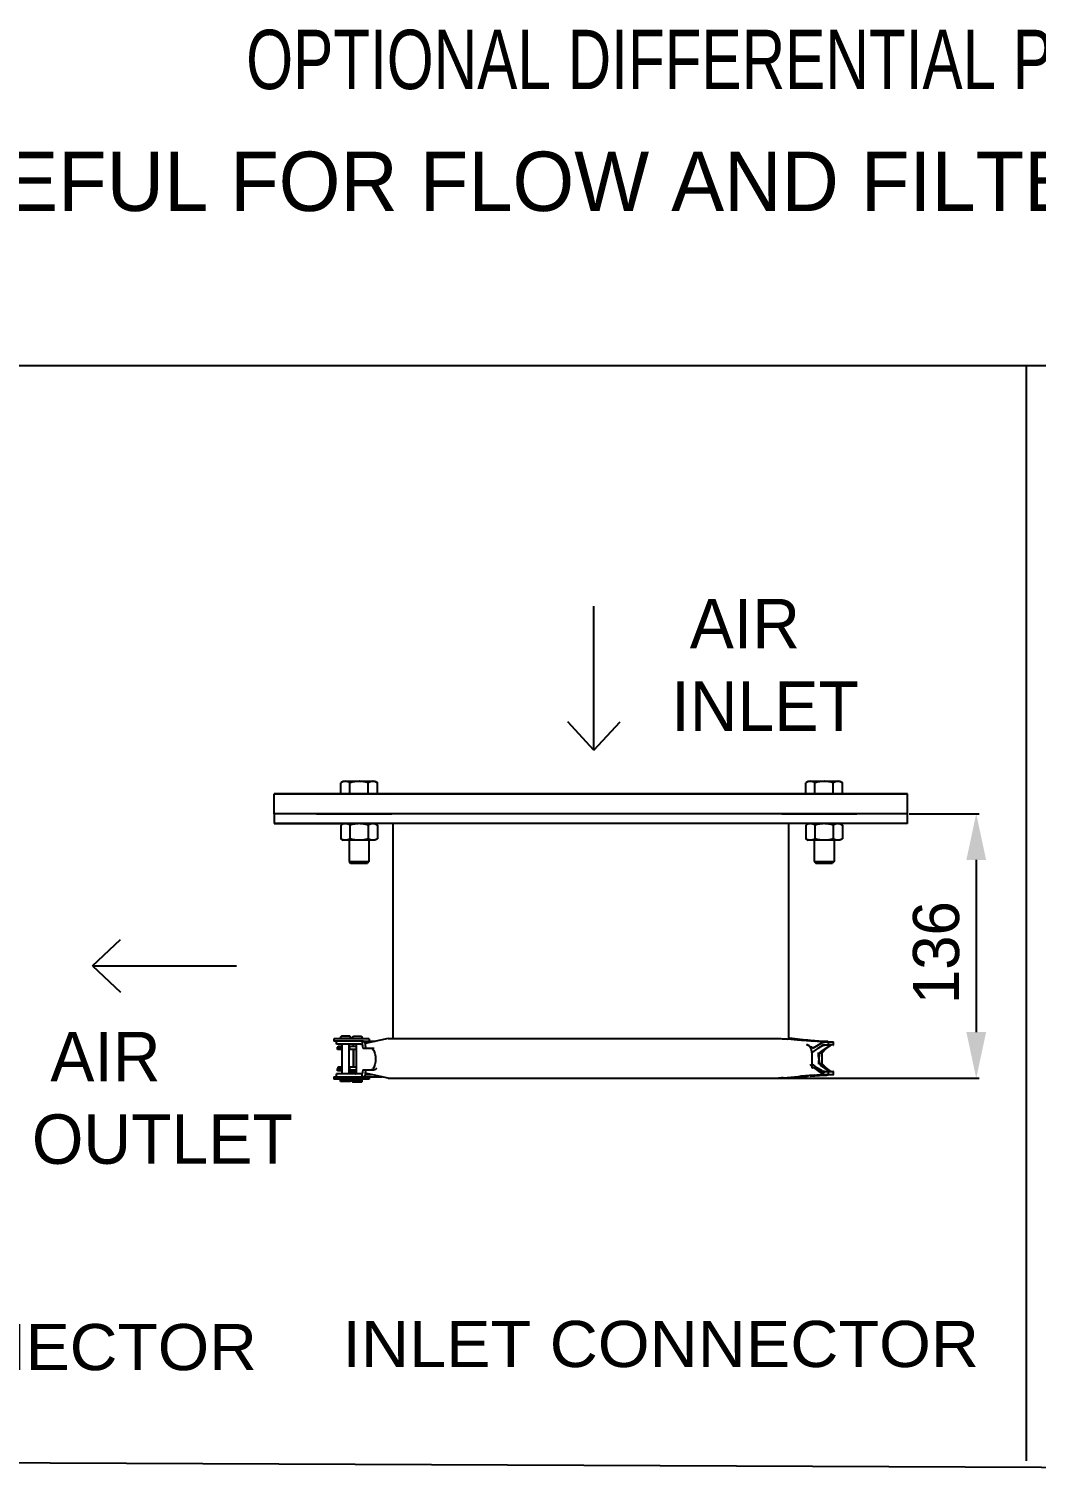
# Model space of a CAD drawing. Header units: millimetres. Extents: x 395 to 3386, y 0 to 2798.
# Drawn here: x 2146 to 2655, y 1336 to 2066 of the extents above; entities that cross this region are included whole.
import ezdxf
from ezdxf.enums import TextEntityAlignment as Align

# ---------------------------------------------------------------- set-up
doc = ezdxf.new("R2010")
doc.units = ezdxf.units.MM
doc.header["$LTSCALE"] = 217.8
doc.header["$PDMODE"] = 3
doc.header["$PDSIZE"] = 8
doc.layers.get('0').update_dxf_attribs({"linetype": 'CONTINUOUS'})
doc.layers.get('Defpoints').update_dxf_attribs({"linetype": 'CONTINUOUS'})
doc.layers.add('00_BUW_DATUM', color=7, linetype='CONTINUOUS')
doc.layers.add('02___PRT_ALL_AXES', color=7, linetype='CONTINUOUS')
doc.styles.get("Standard").update_dxf_attribs({"font": 'taile.ttf'})
doc.dimstyles.new('DIMSTYLE_1', dxfattribs={"dimtxt": 23.333333, "dimasz": 23.333333, "dimexe": 1.5, "dimexo": 1, "dimgap": 0.875, "dimtad": 1, "dimdsep": 46, "dimtxsty": 'Standard', "dimblk": '_FILLED', "dimblk1": '_FILLED', "dimblk2": '_FILLED', "dimcen": 0.09, "dimazin": 2, "dimtp": 0.01, "dimtm": 0.01, "dimtfac": 1, "dimtofl": 0, "dimtmove": 0, "dimatfit": 3, "dimldrblk": '_FILLED', "dimfxl": 1, "dimtolj": 1, "dimarcsym": 0})

# ---------------------------------------------------------------- blocks, each defined once
blk = doc.blocks.new('_FILLED')
at = {"color": 0, "linetype": 'ByBlock'}
blk.add_solid([(0, 0), (-1, 0.214), (-1, -0.214)], dxfattribs=at)
blk = doc.blocks.new('*D227')
at = {"color": 0, "linetype": 'Continuous', "lineweight": -2}
for p, q in [((2591.11, 1668.99), (2626.42, 1668.99)), ((2624.92, 1645.66), (2624.92, 1558.67)), ((2531.59, 1535.34), (2626.42, 1535.34))]:
    blk.add_line(p, q, dxfattribs=at)
at = {"layer": 'Defpoints', "color": 0}
for p in [(2590.11, 1668.99), (2530.59, 1535.34), (2624.92, 1535.34)]:
    blk.add_point(p, dxfattribs=at)
at = {"color": 0, "linetype": 'ByBlock', "lineweight": -2, "xscale": 23.3333333333, "yscale": 23.3333333333, "zscale": 23.3333333333}
for p, rotation in [((2624.92, 1668.99), 90), ((2624.92, 1535.34), 270)]:
    blk.add_blockref('_FILLED', p, dxfattribs=dict(at, rotation=rotation))
at = {"color": 0, "insert": (2592.93, 1598.8), "char_height": 23.333, "attachment_point": 2, "rotation": 90, "line_spacing_factor": 0.9}
blk.add_mtext('\\A1;136', dxfattribs=at)

msp = doc.modelspace()

# ---------------------------------------------------------------- linework, layer by layer
for p, q in [((1887.0313, 1895.5995), (3312.6528, 1895.5995)), ((2650.1682, 1895.5995), (2650.1682, 1342.0225)), ((2431.741, 1701.161), (2431.741, 1773.9473)), ((2431.741, 1701.161), (2418.4589, 1715.3739)), ((2431.741, 1701.161), (2445.0231, 1715.3739)), ((2431.741, 1701.161), (2431.741, 1714.8974)), ((2270.1112, 1668.9943), (2270.1112, 1678.9943)), ((2590.1112, 1678.9943), (2270.1112, 1678.9943)), ((2270.1112, 1668.9943), (2270.1112, 1678.9943)), ((2270.1112, 1678.9943), (2590.1112, 1678.9943)), ((2590.1112, 1668.9943), (2590.1112, 1678.9943)), ((2270.1112, 1663.9943), (2312.6112, 1663.9943)), ((2590.1112, 1663.9943), (2547.6112, 1663.9943)), ((2178.2944, 1592.0946), (2192.5073, 1605.3767)), ((2178.2944, 1592.0946), (2251.0806, 1592.0946)), ((2178.2944, 1592.0946), (2192.0307, 1592.0946)), ((2178.2944, 1592.0946), (2192.5073, 1578.8125))]:
    msp.add_line(p, q)
at = {"linetype": 'Continuous'}
for p, q in [((2270.1112, 1668.9943), (2270.1112, 1663.9943)), ((2590.1112, 1668.9943), (2270.1112, 1668.9943)), ((2270.1112, 1668.9943), (2270.1112, 1663.9943)), ((2590.1112, 1668.9943), (2270.1112, 1668.9943)), ((2590.1112, 1663.9943), (2590.1112, 1668.9943)), ((2590.1112, 1663.9943), (2270.1112, 1663.9943)), ((2590.1112, 1663.9943), (2270.1112, 1663.9943)), ((2330.1112, 1663.9943), (2330.1112, 1555.4621)), ((2530.1112, 1663.9943), (2530.1112, 1555.0736)), ((2300.229, 1555.1943), (2300.229, 1553.9943)), ((2318.1171, 1555.1943), (2300.229, 1555.1943)), ((2303.479, 1555.5943), (2303.479, 1555.4443)), ((2308.979, 1555.4443), (2303.479, 1555.4443)), ((2308.8119, 1555.3943), (2303.646, 1555.3943)), ((2304.479, 1555.1943), (2304.479, 1555.3443)), ((2304.479, 1555.3443), (2307.979, 1555.3443)), ((2307.9103, 1556.5943), (2304.5501, 1556.5943)), ((2307.979, 1555.1943), (2307.979, 1555.3443)), ((2308.979, 1555.5943), (2308.979, 1555.4443)), ((2309.3671, 1555.3943), (2309.3671, 1555.2443)), ((2314.8671, 1555.2443), (2309.3827, 1555.2443)), ((2313.8572, 1556.3943), (2310.377, 1556.3943)), ((2314.8671, 1555.3943), (2314.8671, 1555.2443)), ((2327.7675, 1555.4621), (2316.1229, 1552.9003)), ((2318.1171, 1555.1943), (2318.1171, 1553.9943)), ((2327.7675, 1555.4621), (2524.9326, 1555.4621)), ((2534.6096, 1554.6222), (2529.6389, 1555.1211)), ((2530.8112, 1555.4621), (2530.1112, 1555.4621)), ((2538.9816, 1554.5804), (2533.0345, 1555.2182)), ((2537.7856, 1554.3672), (2534.3419, 1554.9579)), ((2305.5363, 1553.9943), (2300.2297, 1553.9943)), ((2301.5586, 1552.5058), (2301.5586, 1553.9943)), ((2314.0131, 1552.5058), (2301.5621, 1552.5058)), ((2302.0908, 1549.7943), (2302.0908, 1550.9943)), ((2302.0908, 1550.9943), (2304.479, 1550.9943)), ((2304.479, 1549.7943), (2302.0908, 1549.7943)), ((2302.4706, 1550.9943), (2302.4706, 1551.5187)), ((2302.4706, 1551.5187), (2304.479, 1551.5187)), ((2304.479, 1537.5058), (2304.479, 1552.5058)), ((2305.6881, 1553.9943), (2305.5363, 1553.9943)), ((2305.6877, 1553.9995), (2305.618, 1553.9991)), ((2315.1569, 1554.0058), (2305.6881, 1554.0058)), ((2307.979, 1537.5058), (2307.979, 1552.5058)), ((2307.979, 1551.5187), (2311.7437, 1551.5187)), ((2308.331, 1550.9943), (2307.979, 1550.9943)), ((2311.7437, 1549.7943), (2307.979, 1549.7943)), ((2308.331, 1550.0187), (2308.331, 1550.9943)), ((2308.331, 1550.0187), (2311.7437, 1550.0187)), ((2310.2206, 1551.5187), (2310.2206, 1552.5058)), ((2310.2206, 1541.0187), (2310.2206, 1549.7943)), ((2310.3671, 1541.0187), (2310.3671, 1549.7943)), ((2311.7437, 1538.0058), (2311.7437, 1552.0058)), ((2314.6813, 1554.0058), (2314.6813, 1552.0058)), ((2315.1694, 1550.5058), (2320.7099, 1550.5058)), ((2315.2924, 1553.9943), (2321.096, 1553.9943)), ((2316.1082, 1553.0058), (2316.1082, 1552.5058)), ((2539.9555, 1554.4355), (2540.9097, 1554.1571)), ((2547.6235, 1553.9691), (2541.2427, 1554.3983)), ((2541.8341, 1548.1994), (2547.0026, 1551.9288)), ((2541.8341, 1548.4077), (2541.8341, 1542.3912)), ((2542.7484, 1550.6229), (2546.8473, 1553.1414)), ((2547.0291, 1551.6599), (2544.8302, 1550.3294)), ((2545.7041, 1548.1994), (2546.988, 1548.1994)), ((2550.9555, 1551.6226), (2545.8071, 1548.1994)), ((2550.5986, 1551.6253), (2546.5191, 1548.9581)), ((2546.988, 1548.1994), (2549.2519, 1550.4899)), ((2546.988, 1542.5994), (2546.988, 1548.1994)), ((2548.0616, 1553.9401), (2547.6213, 1553.9692)), ((2548.5088, 1553.9107), (2548.0616, 1553.9401)), ((2549.5573, 1552.0994), (2548.2107, 1552.0994)), ((2548.2315, 1553.6994), (2549.5573, 1553.6994)), ((2549.0766, 1553.8736), (2548.5088, 1553.9107)), ((2548.7813, 1553.8294), (2548.7694, 1553.8254)), ((2549.4219, 1553.8513), (2549.0766, 1553.8736)), ((2549.2627, 1553.8617), (2549.0767, 1553.8736)), ((2549.9474, 1553.8216), (2549.2627, 1553.8617)), ((2549.8888, 1553.8214), (2549.4219, 1553.8513)), ((2549.9245, 1553.729), (2550.2859, 1553.7319)), ((2550.0377, 1553.7084), (2550.0641, 1553.7103)), ((2550.0641, 1553.7103), (2550.096, 1553.7171)), ((2550.096, 1552.1171), (2550.0641, 1552.1103)), ((2550.096, 1553.7163), (2550.096, 1552.1163)), ((2550.2851, 1552.1319), (2550.1002, 1552.1305)), ((2552.7617, 1552.1051), (2552.7617, 1553.7051)), ((2302.0908, 1538.9943), (2302.0908, 1540.1943)), ((2302.0908, 1540.1943), (2304.479, 1540.1943)), ((2302.4706, 1540.1943), (2302.4706, 1541.0187)), ((2302.4706, 1541.0187), (2304.479, 1541.0187)), ((2307.979, 1541.0187), (2311.7437, 1541.0187)), ((2308.331, 1540.1943), (2307.979, 1540.1943)), ((2308.331, 1540.1943), (2308.331, 1539.5187)), ((2541.8341, 1542.5994), (2547.0026, 1538.4625)), ((2546.9254, 1537.7122), (2542.8881, 1540.6918)), ((2546.8873, 1539.1762), (2544.4146, 1540.534)), ((2546.988, 1542.5994), (2545.6681, 1542.5994)), ((2550.2132, 1539.1326), (2546.4184, 1541.8427)), ((2551.0855, 1539.139), (2546.4638, 1542.5994)), ((2546.988, 1542.5994), (2549.1564, 1540.6217)), ((2300.229, 1535.9943), (2300.229, 1534.7943)), ((2300.229, 1535.9943), (2324.7787, 1535.9943)), ((2318.1171, 1534.7943), (2300.229, 1534.7943)), ((2301.5586, 1536.0058), (2301.5586, 1537.5058)), ((2314.0131, 1537.5058), (2301.5621, 1537.5058)), ((2304.479, 1538.9943), (2302.0908, 1538.9943)), ((2303.729, 1533.6443), (2303.729, 1534.7443)), ((2308.729, 1533.6443), (2303.729, 1533.6443)), ((2303.7294, 1534.7443), (2308.7285, 1534.7443)), ((2308.474, 1533.5943), (2303.9839, 1533.5943)), ((2311.7437, 1538.9943), (2307.979, 1538.9943)), ((2310.2206, 1538.8443), (2307.979, 1538.8443)), ((2310.5021, 1538.7943), (2307.979, 1538.7943)), ((2307.979, 1538.7443), (2310.9706, 1538.7443)), ((2310.9706, 1537.6443), (2307.979, 1537.6443)), ((2310.789, 1537.5943), (2307.979, 1537.5943)), ((2308.331, 1539.5187), (2311.7437, 1539.5187)), ((2308.729, 1533.6443), (2308.729, 1534.7443)), ((2309.6171, 1533.4443), (2309.6171, 1534.5443)), ((2309.6171, 1534.5443), (2314.6171, 1534.5443)), ((2314.6171, 1533.4443), (2309.6175, 1533.4443)), ((2314.4657, 1533.3943), (2309.7684, 1533.3943)), ((2314.2634, 1534.5943), (2309.9707, 1534.5943)), ((2310.2206, 1538.8443), (2310.2206, 1538.9943)), ((2310.3671, 1534.6443), (2310.3671, 1534.7943)), ((2313.8671, 1534.6443), (2310.3671, 1534.6443)), ((2310.9706, 1537.6443), (2310.9706, 1538.7443)), ((2313.8671, 1534.6443), (2313.8671, 1534.7943)), ((2314.6171, 1533.4443), (2314.6171, 1534.5443)), ((2314.6813, 1536.0058), (2314.6813, 1538.0058)), ((2315.1694, 1539.5058), (2320.7099, 1539.5058)), ((2316.1082, 1537.5058), (2316.1082, 1537.0058)), ((2316.1082, 1537.1943), (2319.3241, 1537.1943)), ((2327.7675, 1535.3368), (2316.1229, 1537.8986)), ((2318.1171, 1535.9943), (2318.1171, 1534.7943)), ((2327.7675, 1535.3368), (2530.8148, 1535.3368)), ((2538.9398, 1536.2074), (2534.3547, 1535.6778)), ((2543.2389, 1536.796), (2536.3537, 1536.3349)), ((2539.5021, 1536.2823), (2539.5313, 1536.2868)), ((2540.908, 1536.6412), (2539.9606, 1536.3648)), ((2540.9835, 1536.3825), (2548.0693, 1536.859)), ((2548.0678, 1536.859), (2548.8673, 1536.9116)), ((2549.5428, 1537.0994), (2548.2035, 1537.0994)), ((2548.2674, 1538.6994), (2549.5428, 1538.6994)), ((2548.7694, 1536.9734), (2548.7813, 1536.9694)), ((2548.8673, 1536.9116), (2549.0451, 1536.9232)), ((2549.0451, 1536.9232), (2549.4807, 1536.9516)), ((2549.9474, 1536.9773), (2550.0865, 1536.9843)), ((2550.0496, 1538.6885), (2550.0816, 1538.6815)), ((2550.0816, 1537.0815), (2550.0496, 1537.0884)), ((2550.0816, 1538.6825), (2550.0816, 1537.0825)), ((2552.7693, 1537.0938), (2552.7693, 1538.6938))]:
    msp.add_line(p, q, dxfattribs=at)
at = {"color": 7, "linetype": 'Continuous'}
for p, q in [((2317.296, 1644.0943), (2308.796, 1644.0943)), ((2552.296, 1644.0943), (2543.796, 1644.0943))]:
    msp.add_line(p, q, dxfattribs=at)
msp.add_lwpolyline([(3312.6444, 1895.5995), (3312.831, 1335.7473), (1887.0313, 1342.0225), (1887.0313, 1895.5995)])
at = {"linetype": 'Continuous'}
for points in [[(2305.569, 1553.9948), (2305.5681, 1553.9952), (2305.5742, 1553.9958)], [(2305.5976, 1553.9943), (2305.577, 1553.9946), (2305.569, 1553.9948)], [(2305.618, 1553.9991), (2305.6364, 1553.9971), (2305.6447, 1553.9956), (2305.6429, 1553.9946), (2305.6321, 1553.9943)], [(2543.7249, 1553.9709), (2536.7316, 1554.4407), (2536.0427, 1554.4945), (2535.3351, 1554.555), (2534.6096, 1554.6222)], [(2541.1382, 1554.4056), (2540.5171, 1554.4509), (2539.8767, 1554.5031), (2539.2169, 1554.5624), (2538.5385, 1554.629)], [(2545.7859, 1553.8656), (2544.4888, 1553.9308), (2543.192, 1554.0067)], [(2549.6799, 1553.7346), (2548.3816, 1553.7675), (2547.0836, 1553.8111), (2545.7859, 1553.8656)], [(2527.516, 1535.5323), (2534.8562, 1536.2102), (2535.4486, 1536.2619), (2536.0282, 1536.3087), (2536.5945, 1536.3507)], [(2527.8699, 1535.5625), (2528.0127, 1535.5775), (2528.1758, 1535.5933)], [(2543.192, 1536.7921), (2544.4888, 1536.8681), (2545.7859, 1536.9333)], [(2545.7859, 1536.9333), (2547.0836, 1536.9877), (2548.3816, 1537.0314), (2549.6799, 1537.0643)], [(2549.0454, 1536.9232), (2549.2627, 1536.9372), (2549.9474, 1536.9773)]]:
    msp.add_lwpolyline(points, dxfattribs=at)
for centre, radius, start, end in [((2304.479, 1555.5943), 1, 90, 180), ((2307.979, 1555.5943), 1, 0, 90), ((2310.3671, 1555.3943), 1, 90, 180), ((2313.8671, 1555.3943), 1, 0, 90), ((2532.4509, 1557.3952), 2.1199, 260.649247, 261.586069), ((2532.5382, 1558.3152), 3.0445, 266.6408679, 268.114633), ((2532.2826, 1551.2907), 3.9872, 83.3416579, 85.6738123), ((2532.1958, 1550.5138), 4.7689, 82.7619812, 83.387581), ((2544.1328, 1606.2502), 52.222, 258.4469945, 258.6852525), ((2529.655, 1532.4963), 22.0297, 58.2900469, 64.2405337), ((2537.2903, 1548.4033), 4.5441, 8.5945903, 19.2906137), ((2537.3261, 1548.4045), 4.5085, 2.1911028, 8.6477288), ((2537.7656, 1548.4252), 4.0685, 359.7535452, 2.1369216), ((2544.5565, 1562.8365), 11.1382, 283.4508376, 285.1207054), ((2544.5742, 1562.7506), 11.0507, 285.1480442, 286.1450737), ((2548.2173, 1570.3557), 18.2562, 269.3262939, 269.9793659), ((2546.501, 1556.6836), 4.6838, 290.1596106, 290.4533157), ((2546.6099, 1556.3925), 4.3729, 290.4499683, 291.0381212), ((2551.9512, 1535.0196), 17.1108, 88.2505641, 88.5752385), ((2552.6587, 1552.8855), 0.7872, 266.921648, 277.5170576), ((2534.1775, 1538.6478), 7.9616, 22.7922574, 28.0461866), ((2553.8063, 1542.4602), 11.9724, 180.3301478, 181.3328403), ((2556.2844, 1542.5249), 14.4513, 181.3608854, 183.0545193), ((2527.3965, 1531.5103), 4.0157, 94.4204776, 97.0675344), ((2527.4517, 1530.7792), 4.7488, 91.4438552, 94.4053371), ((2527.2775, 1539.989), 4.4623, 270.7136456, 271.7435731), ((2526.9897, 1549.2887), 13.7665, 271.7632985, 272.1911283), ((2527.152, 1541.6054), 6.084, 273.4303868, 275.3428994), ((2527.0271, 1542.9644), 7.4487, 275.3255056, 276.4956397), ((2544.7369, 1528.013), 10.6383, 73.2763307, 75.3938099), ((2548.2784, 1519.4941), 19.2053, 90.0329213, 90.8579992), ((2549.5439, 1516.6725), 20.4269, 89.768097, 90.0029875), ((2552.6663, 1537.909), 0.7915, 82.5230655, 93.0603924)]:
    msp.add_arc(centre, radius, start, end, dxfattribs=at)
for points, knots in [([(2524.9326, 1555.4621), (2525.0599, 1555.4621), (2525.7088, 1555.4421), (2526.3549, 1555.372), (2526.8727, 1555.308)], [0, 0, 0, 0, 0.19603975, 1, 1, 1, 1]), ([(2527.3408, 1555.277), (2527.5184, 1555.2742), (2528.286, 1555.2482), (2529.0515, 1555.1802), (2529.6389, 1555.1211)], [0, 0, 0, 0, 0.23130561, 1, 1, 1, 1]), ([(2532.1065, 1555.3034), (2531.9605, 1555.3275), (2531.5309, 1555.3926), (2531.0984, 1555.4621), (2530.8112, 1555.4621)], [0, 0, 0, 0, 0.34001663, 1, 1, 1, 1]), ([(2311.7437, 1552.0058), (2311.7437, 1552.1354), (2311.6297, 1552.4031), (2311.3614, 1552.5058), (2311.2333, 1552.5058)], [0, 0, 0, 0, 0.5028957, 1, 1, 1, 1]), ([(2314.0131, 1552.5058), (2314.1513, 1552.5058), (2314.4528, 1552.4497), (2314.6813, 1552.1656), (2314.6813, 1552.0058)], [0, 0, 0, 0, 0.46379337, 1, 1, 1, 1]), ([(2314.6813, 1552.5058), (2314.6813, 1552.0317), (2314.738, 1551.3846), (2314.9093, 1550.7258), (2315.0882, 1550.5058), (2315.1694, 1550.5058)], [0, 0, 0, 0, 0.66879323, 0.88542987, 1, 1, 1, 1]), ([(2316.1082, 1553.0058), (2316.1082, 1553.2594), (2315.9165, 1553.7806), (2315.4012, 1554.0058), (2315.1569, 1554.0058)], [0, 0, 0, 0, 0.50942079, 1, 1, 1, 1]), ([(2316.1082, 1552.5058), (2316.1082, 1552.0317), (2316.1648, 1551.3845), (2316.3351, 1550.7262), (2316.5134, 1550.5058), (2316.5944, 1550.5058)], [0, 0, 0, 0, 0.66903515, 0.88564498, 1, 1, 1, 1]), ([(2319.1271, 1550.5058), (2319.2217, 1550.5058), (2319.6847, 1550.4146), (2320.0224, 1550.0291), (2320.2273, 1549.7256)], [0, 0, 0, 0, 0.20525636, 1, 1, 1, 1]), ([(2320.2273, 1549.7256), (2320.6248, 1549.1367), (2321.1727, 1547.5568), (2321.4417, 1545.0049), (2321.1724, 1542.4532), (2320.6242, 1540.8737), (2320.2267, 1540.2851)], [0, 0, 0, 0, 0.21767881, 0.50004322, 0.7823871, 1, 1, 1, 1]), ([(2538.9816, 1554.5804), (2539.033, 1554.5749), (2539.217, 1554.5548), (2539.4009, 1554.5332), (2539.5329, 1554.5134)], [0, 0, 0, 0, 0.27892438, 1, 1, 1, 1]), ([(2539.229, 1552.3368), (2539.4795, 1552.2162), (2540.4703, 1551.6562), (2541.2937, 1550.7197), (2541.5792, 1549.9045)], [0, 0, 0, 0, 0.24350035, 1, 1, 1, 1]), ([(2539.5227, 1554.5148), (2539.5702, 1554.5081), (2539.7151, 1554.4859), (2539.8608, 1554.4632), (2539.9555, 1554.4355)], [0, 0, 0, 0, 0.32713749, 1, 1, 1, 1]), ([(2539.9589, 1554.3232), (2539.9382, 1554.3156), (2539.8187, 1554.2801), (2539.6953, 1554.2602), (2539.5938, 1554.2452)], [0, 0, 0, 0, 0.17648579, 1, 1, 1, 1]), ([(2542.7483, 1550.6229), (2542.5263, 1550.4881), (2541.8999, 1550.8041), (2541.484, 1551.0834), (2541.2342, 1551.2374)], [0, 0, 0, 0, 0.46952924, 1, 1, 1, 1]), ([(2544.2933, 1553.9503), (2544.4116, 1553.9972), (2544.8309, 1553.966), (2545.2261, 1553.9869), (2545.5023, 1553.9817)], [0, 0, 0, 0, 0.31539786, 1, 1, 1, 1]), ([(2545.3395, 1545.3384), (2545.3325, 1545.6158), (2545.2986, 1546.6402), (2545.2395, 1547.6649), (2545.1549, 1548.4077)], [0, 0, 0, 0, 0.27072293, 1, 1, 1, 1]), ([(2545.5023, 1553.9817), (2545.873, 1553.9748), (2546.433, 1553.9569), (2547.1652, 1553.925), (2547.681, 1553.9039), (2548.1076, 1553.8733), (2548.4697, 1553.8751), (2548.6293, 1553.8224), (2548.78, 1553.8541), (2548.7812, 1553.8294)], [0, 0, 0, 0, 0.33883839, 0.51135084, 0.67092031, 0.80728548, 0.91168876, 0.97736076, 1, 1, 1, 1]), ([(2545.7041, 1548.1994), (2545.758, 1548.2682), (2545.9954, 1548.5546), (2546.2809, 1548.8023), (2546.5191, 1548.9581)], [0, 0, 0, 0, 0.23496906, 1, 1, 1, 1]), ([(2547.0627, 1553.2822), (2547.1506, 1553.3445), (2547.4552, 1553.5375), (2547.8084, 1553.703), (2548.0649, 1553.7003)], [0, 0, 0, 0, 0.29562967, 1, 1, 1, 1]), ([(2548.6435, 1553.8178), (2548.5668, 1553.8152), (2548.0888, 1553.8064), (2547.6107, 1553.8057), (2547.2094, 1553.8068)], [0, 0, 0, 0, 0.16056858, 1, 1, 1, 1]), ([(2547.4954, 1551.9481), (2547.5403, 1551.9716), (2547.6995, 1552.0483), (2547.876, 1552.1019), (2548.0027, 1552.1007)], [0, 0, 0, 0, 0.28618158, 1, 1, 1, 1]), ([(2548.7694, 1553.8254), (2548.7541, 1553.8231), (2548.7121, 1553.8206), (2548.6701, 1553.8187), (2548.6435, 1553.8178)], [0, 0, 0, 0, 0.36626872, 1, 1, 1, 1]), ([(2549.5573, 1553.6994), (2549.612, 1553.6994), (2549.7722, 1553.7004), (2549.9325, 1553.7017), (2550.0377, 1553.7084)], [0, 0, 0, 0, 0.34192468, 1, 1, 1, 1]), ([(2550.0641, 1552.1103), (2550.0409, 1552.1083), (2549.8721, 1552.0998), (2549.703, 1552.0994), (2549.5573, 1552.0994)], [0, 0, 0, 0, 0.13742183, 1, 1, 1, 1]), ([(2550.0958, 1553.7163), (2550.0951, 1553.7386), (2549.9548, 1553.7034), (2549.8979, 1553.7301), (2549.832, 1553.7314)], [0, 0, 0, 0, 0.25263779, 1, 1, 1, 1]), ([(2552.3766, 1552.1252), (2552.2544, 1552.1282), (2551.5573, 1552.1395), (2550.86, 1552.1361), (2550.2851, 1552.1319)], [0, 0, 0, 0, 0.17535168, 1, 1, 1, 1]), ([(2550.2859, 1553.7319), (2550.5085, 1553.7335), (2551.2053, 1553.7371), (2551.9024, 1553.737), (2552.3766, 1553.7252)], [0, 0, 0, 0, 0.31935817, 1, 1, 1, 1]), ([(2550.5952, 1552.1336), (2550.6093, 1552.1168), (2550.6729, 1552.0139), (2550.7044, 1551.8954), (2550.7243, 1551.7992)], [0, 0, 0, 0, 0.18242638, 1, 1, 1, 1]), ([(2550.7243, 1551.7992), (2550.7273, 1551.7853), (2550.7278, 1551.7556), (2550.7163, 1551.7282), (2550.7082, 1551.716)], [0, 0, 0, 0, 0.49269564, 1, 1, 1, 1]), ([(2551.7809, 1552.1016), (2551.759, 1552.102), (2551.6515, 1552.0902), (2551.553, 1552.0397), (2551.4794, 1551.9966)], [0, 0, 0, 0, 0.20421258, 1, 1, 1, 1]), ([(2552.3766, 1553.7252), (2552.418, 1553.7242), (2552.5357, 1553.7205), (2552.6536, 1553.7173), (2552.7297, 1553.7104)], [0, 0, 0, 0, 0.35142743, 1, 1, 1, 1]), ([(2552.7297, 1552.1104), (2552.7163, 1552.1116), (2552.631, 1552.1175), (2552.5456, 1552.1203), (2552.4735, 1552.1225)], [0, 0, 0, 0, 0.1569176, 1, 1, 1, 1]), ([(2552.7297, 1553.7104), (2552.7359, 1553.7099), (2552.7456, 1553.7088), (2552.7554, 1553.7075), (2552.7588, 1553.7065)], [0, 0, 0, 0, 0.6330246, 1, 1, 1, 1]), ([(2552.7617, 1552.1051), (2552.7617, 1552.1079), (2552.745, 1552.1069), (2552.7377, 1552.1097), (2552.7297, 1552.1104)], [0, 0, 0, 0, 0.25825079, 1, 1, 1, 1]), ([(2320.2267, 1540.2851), (2320.1467, 1540.1666), (2319.8759, 1539.8075), (2319.4419, 1539.5058), (2319.1271, 1539.5058)], [0, 0, 0, 0, 0.31236152, 1, 1, 1, 1]), ([(2321.8948, 1540.393), (2321.8098, 1540.2587), (2321.5251, 1539.8561), (2321.0541, 1539.5058), (2320.7099, 1539.5058)], [0, 0, 0, 0, 0.3159176, 1, 1, 1, 1]), ([(2541.5174, 1541.732), (2541.559, 1541.6331), (2541.7336, 1541.1999), (2541.8533, 1540.7473), (2541.9474, 1540.4004)], [0, 0, 0, 0, 0.2298482, 1, 1, 1, 1]), ([(2541.9474, 1540.4004), (2542.059, 1540.482), (2542.2719, 1540.6351), (2542.6015, 1540.8093), (2542.8221, 1540.7404), (2542.8881, 1540.6918)], [0, 0, 0, 0, 0.39547222, 0.76548179, 1, 1, 1, 1]), ([(2545.3395, 1545.3384), (2545.3327, 1545.0731), (2545.3, 1544.0895), (2545.2441, 1543.1058), (2545.1656, 1542.3912)], [0, 0, 0, 0, 0.26961629, 1, 1, 1, 1]), ([(2545.6681, 1542.5994), (2545.7177, 1542.5315), (2545.9345, 1542.2492), (2546.1971, 1542.0007), (2546.4184, 1541.8427)], [0, 0, 0, 0, 0.23627729, 1, 1, 1, 1]), ([(2311.2333, 1537.5058), (2311.3614, 1537.5058), (2311.6298, 1537.6085), (2311.7437, 1537.8762), (2311.7437, 1538.0058)], [0, 0, 0, 0, 0.49711901, 1, 1, 1, 1]), ([(2314.6813, 1538.0058), (2314.6813, 1537.846), (2314.4528, 1537.5619), (2314.1513, 1537.5058), (2314.0131, 1537.5058)], [0, 0, 0, 0, 0.53620626, 1, 1, 1, 1]), ([(2315.1694, 1539.5058), (2315.0882, 1539.5058), (2314.9093, 1539.2857), (2314.738, 1538.627), (2314.6813, 1537.9798), (2314.6813, 1537.5058)], [0, 0, 0, 0, 0.11457368, 0.33121399, 1, 1, 1, 1]), ([(2316.1082, 1537.0058), (2316.1082, 1536.7521), (2315.9165, 1536.231), (2315.4012, 1536.0058), (2315.1569, 1536.0058)], [0, 0, 0, 0, 0.50942166, 1, 1, 1, 1]), ([(2316.5944, 1539.5058), (2316.5134, 1539.5058), (2316.3351, 1539.2853), (2316.1648, 1538.627), (2316.1082, 1537.9798), (2316.1082, 1537.5058)], [0, 0, 0, 0, 0.11435898, 0.33097291, 1, 1, 1, 1]), ([(2526.9024, 1535.4954), (2526.7037, 1535.4707), (2526.0469, 1535.3953), (2525.3863, 1535.3368), (2524.9251, 1535.3368)], [0, 0, 0, 0, 0.30266844, 1, 1, 1, 1]), ([(2530.8148, 1535.3368), (2530.8824, 1535.3368), (2531.3077, 1535.3642), (2531.7285, 1535.4329), (2532.0818, 1535.4909)], [0, 0, 0, 0, 0.15894433, 1, 1, 1, 1]), ([(2532.4425, 1535.5219), (2532.5843, 1535.5247), (2533.2236, 1535.5523), (2533.8602, 1535.6206), (2534.3547, 1535.6778)], [0, 0, 0, 0, 0.22175861, 1, 1, 1, 1]), ([(2538.9398, 1536.2074), (2538.9919, 1536.2134), (2539.1796, 1536.2356), (2539.3673, 1536.2598), (2539.5021, 1536.2823)], [0, 0, 0, 0, 0.27734176, 1, 1, 1, 1]), ([(2539.9606, 1536.3648), (2539.9368, 1536.3579), (2539.7953, 1536.3243), (2539.6511, 1536.3036), (2539.5317, 1536.2868)], [0, 0, 0, 0, 0.17036053, 1, 1, 1, 1]), ([(2545.5005, 1536.8171), (2545.2247, 1536.812), (2544.8301, 1536.8328), (2544.4114, 1536.8017), (2544.2933, 1536.8486)], [0, 0, 0, 0, 0.68461383, 1, 1, 1, 1]), ([(2548.6247, 1536.9504), (2548.4534, 1536.9376), (2547.4124, 1536.8821), (2546.3709, 1536.8333), (2545.5005, 1536.8171)], [0, 0, 0, 0, 0.16482074, 1, 1, 1, 1]), ([(2547.0698, 1537.6007), (2547.1605, 1537.5267), (2547.4699, 1537.3033), (2547.8374, 1537.0974), (2548.1073, 1537.0991)], [0, 0, 0, 0, 0.30255982, 1, 1, 1, 1]), ([(2547.8297, 1538.713), (2547.7763, 1538.7234), (2547.534, 1538.7922), (2547.3123, 1538.9174), (2547.1465, 1539.0229)], [0, 0, 0, 0, 0.21689383, 1, 1, 1, 1]), ([(2547.2092, 1536.9921), (2547.5645, 1536.993), (2548.0828, 1536.9758), (2548.6065, 1536.9986), (2548.7694, 1536.9734)], [0, 0, 0, 0, 0.68311162, 1, 1, 1, 1]), ([(2548.1073, 1537.0991), (2548.1238, 1537.0992), (2548.1551, 1537.0994), (2548.1864, 1537.0994), (2548.2012, 1537.0993)], [0, 0, 0, 0, 0.52648136, 1, 1, 1, 1]), ([(2549.5428, 1538.6994), (2549.6038, 1538.6994), (2549.7727, 1538.6979), (2549.9421, 1538.6982), (2550.0496, 1538.6885)], [0, 0, 0, 0, 0.36101065, 1, 1, 1, 1]), ([(2550.0496, 1537.0884), (2550.0296, 1537.0903), (2549.8887, 1537.0979), (2549.7476, 1537.0988), (2549.6266, 1537.0993)], [0, 0, 0, 0, 0.14236476, 1, 1, 1, 1]), ([(2549.8137, 1537.0671), (2549.8805, 1537.0684), (2549.9387, 1537.0955), (2550.0803, 1537.0598), (2550.0813, 1537.0824)], [0, 0, 0, 0, 0.74720815, 1, 1, 1, 1]), ([(2552.3877, 1537.0739), (2552.255, 1537.0706), (2551.4865, 1537.0589), (2550.7178, 1537.064), (2550.0818, 1537.0693)], [0, 0, 0, 0, 0.17260831, 1, 1, 1, 1]), ([(2550.0958, 1538.6692), (2550.3411, 1538.6672), (2551.105, 1538.6624), (2551.8692, 1538.6611), (2552.3877, 1538.6739)], [0, 0, 0, 0, 0.32109044, 1, 1, 1, 1]), ([(2550.3156, 1538.9737), (2550.3086, 1538.9413), (2550.2827, 1538.8364), (2550.2482, 1538.7311), (2550.2075, 1538.6679)], [0, 0, 0, 0, 0.3063266, 1, 1, 1, 1]), ([(2550.2132, 1539.1326), (2550.2254, 1539.1234), (2550.2512, 1539.107), (2550.2764, 1539.0896), (2550.2876, 1539.0794)], [0, 0, 0, 0, 0.50218236, 1, 1, 1, 1]), ([(2550.2876, 1539.0794), (2550.2992, 1539.0688), (2550.3249, 1539.0342), (2550.2939, 1539.0009), (2550.2783, 1538.9886)], [0, 0, 0, 0, 0.44072171, 1, 1, 1, 1]), ([(2551.5162, 1538.8049), (2551.5419, 1538.7885), (2551.6269, 1538.7382), (2551.7245, 1538.6971), (2551.7937, 1538.6982)], [0, 0, 0, 0, 0.30554917, 1, 1, 1, 1]), ([(2552.3877, 1538.6739), (2552.414, 1538.6746), (2552.5014, 1538.677), (2552.5888, 1538.6799), (2552.6497, 1538.6829)], [0, 0, 0, 0, 0.30154303, 1, 1, 1, 1]), ([(2552.7373, 1537.0885), (2552.7202, 1537.087), (2552.6037, 1537.0796), (2552.4871, 1537.0764), (2552.3877, 1537.0739)], [0, 0, 0, 0, 0.14769289, 1, 1, 1, 1]), ([(2552.6497, 1538.6829), (2552.6667, 1538.6838), (2552.6959, 1538.6854), (2552.7251, 1538.6874), (2552.7373, 1538.6885)], [0, 0, 0, 0, 0.57923553, 1, 1, 1, 1]), ([(2552.7373, 1538.6885), (2552.7435, 1538.6891), (2552.7532, 1538.6901), (2552.763, 1538.6914), (2552.7665, 1538.6924)], [0, 0, 0, 0, 0.63287429, 1, 1, 1, 1]), ([(2552.7693, 1537.0938), (2552.7693, 1537.091), (2552.7526, 1537.092), (2552.7453, 1537.0892), (2552.7373, 1537.0885)], [0, 0, 0, 0, 0.25814412, 1, 1, 1, 1])]:
    msp.add_open_spline(points, degree=3, knots=knots, dxfattribs=at)
for points in [[(2526.8727, 1555.308), (2527.0279, 1555.2888), (2527.1845, 1555.2795), (2527.3408, 1555.277)], [(2532.3598, 1555.2759), (2532.2865, 1555.2803), (2532.2134, 1555.2873), (2532.1407, 1555.2981)], [(2532.5834, 1555.2665), (2532.5354, 1555.2688), (2532.4873, 1555.2711), (2532.4392, 1555.2718)], [(2533.2769, 1555.1657), (2533.1176, 1555.1962), (2532.9576, 1555.2243), (2532.7966, 1555.2447)], [(2533.6741, 1555.0862), (2533.5418, 1555.1132), (2533.4095, 1555.1404), (2533.2769, 1555.1657)], [(2534.3419, 1554.9579), (2534.1898, 1554.984), (2534.0382, 1555.013), (2533.8869, 1555.0432)], [(2545.5018, 1545.3053), (2545.6403, 1546.2624), (2545.7807, 1547.2354), (2545.7041, 1548.1994)], [(2546.8473, 1553.1414), (2546.92, 1553.1858), (2546.9929, 1553.2308), (2547.0591, 1553.2846)], [(2547.1473, 1552.0038), (2547.0945, 1551.9911), (2547.0419, 1551.9622), (2547.0073, 1551.9203)], [(2547.0291, 1551.6599), (2547.0905, 1551.697), (2547.1524, 1551.7341), (2547.2091, 1551.7781)], [(2547.2121, 1551.7768), (2547.3035, 1551.8385), (2547.3977, 1551.8968), (2547.4954, 1551.9481)], [(2547.6471, 1552.1357), (2547.8046, 1552.1813), (2547.9613, 1552.2303), (2548.1152, 1552.2868)], [(2548.0649, 1553.7003), (2548.1182, 1553.6998), (2548.1716, 1553.6989), (2548.2248, 1553.6999)], [(2550.7082, 1551.716), (2550.6824, 1551.6771), (2550.6309, 1551.6554), (2550.5845, 1551.6501)], [(2550.9555, 1551.6226), (2551.0269, 1551.6701), (2551.1, 1551.7174), (2551.1602, 1551.7785)], [(2551.4794, 1551.9966), (2551.3692, 1551.9322), (2551.2664, 1551.8554), (2551.1664, 1551.776)], [(2541.8536, 1541.7548), (2541.8774, 1541.3029), (2541.9159, 1540.8519), (2541.9474, 1540.4004)], [(2545.5017, 1545.3053), (2545.449, 1545.3191), (2545.3952, 1545.3319), (2545.3407, 1545.335)], [(2545.6681, 1542.5994), (2545.7411, 1543.5001), (2545.6244, 1544.41), (2545.5018, 1545.3053)], [(2532.0818, 1535.4909), (2532.2009, 1535.5104), (2532.3218, 1535.5194), (2532.4425, 1535.5219)], [(2546.8873, 1539.1762), (2546.9742, 1539.1285), (2547.0624, 1539.081), (2547.1409, 1539.0204)], [(2547.0698, 1537.6007), (2547.0223, 1537.639), (2546.9747, 1537.6775), (2546.9236, 1537.7108)], [(2547.0026, 1538.4625), (2547.0467, 1538.4273), (2547.1053, 1538.3731), (2547.1576, 1538.3944)], [(2547.1635, 1538.3713), (2547.2473, 1538.3514), (2547.3313, 1538.3321), (2547.4138, 1538.3074)], [(2547.7981, 1538.2014), (2547.9266, 1538.1626), (2548.0542, 1538.1208), (2548.1798, 1538.0736)], [(2547.9908, 1538.6973), (2547.9369, 1538.6966), (2547.8827, 1538.7026), (2547.8297, 1538.713)], [(2551.0855, 1539.139), (2551.135, 1539.102), (2551.1851, 1539.065), (2551.2282, 1539.0207)], [(2551.2316, 1539.022), (2551.3222, 1538.9444), (2551.4156, 1538.8691), (2551.5162, 1538.8049)]]:
    msp.add_open_spline(points, degree=3, dxfattribs=at)
at = {"layer": '00_BUW_DATUM', "color": 7, "linetype": 'Continuous'}
for p, q in [((2305.046, 1685.3943), (2303.8084, 1684.6798)), ((2303.8084, 1678.9943), (2303.8084, 1684.6798)), ((2305.046, 1685.3943), (2321.046, 1685.3943)), ((2308.4272, 1678.9943), (2308.4272, 1684.6798)), ((2317.6648, 1678.9943), (2317.6648, 1684.6798)), ((2321.046, 1685.3943), (2322.2836, 1684.6798)), ((2322.2836, 1678.9943), (2322.2836, 1684.6798)), ((2540.046, 1685.3943), (2538.8084, 1684.6798)), ((2538.8084, 1678.9943), (2538.8084, 1684.6798)), ((2540.046, 1685.3943), (2556.046, 1685.3943)), ((2543.4272, 1678.9943), (2543.4272, 1684.6798)), ((2552.6648, 1678.9943), (2552.6648, 1684.6798)), ((2556.046, 1685.3943), (2557.2836, 1684.6798)), ((2557.2836, 1678.9943), (2557.2836, 1684.6798)), ((2305.046, 1663.9943), (2303.8084, 1663.2798)), ((2303.8084, 1663.2798), (2303.8084, 1656.3089)), ((2308.4272, 1663.2798), (2308.4272, 1656.3089)), ((2317.6648, 1663.2798), (2317.6648, 1656.3089)), ((2321.046, 1663.9943), (2322.2836, 1663.2798)), ((2322.2836, 1663.2798), (2322.2836, 1656.3089)), ((2540.046, 1663.9943), (2538.8084, 1663.2798)), ((2538.8084, 1663.2798), (2538.8084, 1656.3089)), ((2543.4272, 1663.2798), (2543.4272, 1656.3089)), ((2552.6648, 1663.2798), (2552.6648, 1656.3089)), ((2556.046, 1663.9943), (2557.2836, 1663.2798)), ((2557.2836, 1663.2798), (2557.2836, 1656.3089)), ((2303.8084, 1656.3089), (2305.046, 1655.5943)), ((2321.046, 1655.5943), (2305.046, 1655.5943)), ((2308.046, 1655.5943), (2308.046, 1644.8443)), ((2318.046, 1655.5943), (2318.046, 1644.8443)), ((2322.2836, 1656.3089), (2321.046, 1655.5943)), ((2538.8084, 1656.3089), (2540.046, 1655.5943)), ((2556.046, 1655.5943), (2540.046, 1655.5943)), ((2543.046, 1655.5943), (2543.046, 1644.8443)), ((2553.046, 1655.5943), (2553.046, 1644.8443)), ((2557.2836, 1656.3089), (2556.046, 1655.5943)), ((2308.046, 1644.8443), (2308.796, 1644.0943)), ((2308.046, 1644.8443), (2318.046, 1644.8443)), ((2308.796, 1644.0943), (2317.296, 1644.0943)), ((2318.046, 1644.8443), (2317.296, 1644.0943)), ((2543.046, 1644.8443), (2543.796, 1644.0943)), ((2543.046, 1644.8443), (2553.046, 1644.8443)), ((2543.796, 1644.0943), (2552.296, 1644.0943)), ((2553.046, 1644.8443), (2552.296, 1644.0943))]:
    msp.add_line(p, q, dxfattribs=at)
for points, knots in [([(2306.1178, 1685.3943), (2305.9219, 1685.3943), (2305.5256, 1685.3602), (2304.9403, 1685.2127), (2304.3644, 1684.9821), (2303.993, 1684.7864), (2303.8084, 1684.6798)], [0, 0, 0, 0, 0.24040527, 0.485503, 0.73835724, 1, 1, 1, 1]), ([(2308.4272, 1684.6798), (2308.2426, 1684.7864), (2307.8712, 1684.9821), (2307.2953, 1685.2127), (2306.71, 1685.3602), (2306.3137, 1685.3943), (2306.1178, 1685.3943)], [0, 0, 0, 0, 0.26163522, 0.51448875, 0.75958985, 1, 1, 1, 1]), ([(2313.046, 1685.3943), (2312.6553, 1685.3943), (2311.8735, 1685.361), (2310.3217, 1685.1673), (2309.1777, 1684.8964), (2308.4272, 1684.6798)], [0, 0, 0, 0, 0.25004829, 0.50009882, 1, 1, 1, 1]), ([(2317.6648, 1684.6798), (2316.9144, 1684.8964), (2315.7703, 1685.1673), (2314.2185, 1685.361), (2313.4367, 1685.3943), (2313.046, 1685.3943)], [0, 0, 0, 0, 0.49989254, 0.74994646, 1, 1, 1, 1]), ([(2319.9742, 1685.3943), (2319.7783, 1685.3943), (2319.3821, 1685.3602), (2318.7967, 1685.2127), (2318.2208, 1684.9821), (2317.8494, 1684.7864), (2317.6648, 1684.6798)], [0, 0, 0, 0, 0.24040527, 0.485503, 0.73835724, 1, 1, 1, 1]), ([(2322.2836, 1684.6798), (2322.099, 1684.7864), (2321.7276, 1684.9821), (2321.1517, 1685.2127), (2320.5664, 1685.3602), (2320.1701, 1685.3943), (2319.9742, 1685.3943)], [0, 0, 0, 0, 0.26163522, 0.51448875, 0.75958985, 1, 1, 1, 1]), ([(2541.1178, 1685.3943), (2540.9219, 1685.3943), (2540.5256, 1685.3602), (2539.9403, 1685.2127), (2539.3644, 1684.9821), (2538.993, 1684.7864), (2538.8084, 1684.6798)], [0, 0, 0, 0, 0.24040527, 0.485503, 0.73835724, 1, 1, 1, 1]), ([(2543.4272, 1684.6798), (2543.2426, 1684.7864), (2542.8712, 1684.9821), (2542.2953, 1685.2127), (2541.71, 1685.3602), (2541.3137, 1685.3943), (2541.1178, 1685.3943)], [0, 0, 0, 0, 0.26163522, 0.51448875, 0.75958985, 1, 1, 1, 1]), ([(2548.046, 1685.3943), (2547.6553, 1685.3943), (2546.8735, 1685.361), (2545.3217, 1685.1673), (2544.1777, 1684.8964), (2543.4272, 1684.6798)], [0, 0, 0, 0, 0.25004829, 0.50009882, 1, 1, 1, 1]), ([(2552.6648, 1684.6798), (2551.9144, 1684.8964), (2550.7703, 1685.1673), (2549.2185, 1685.361), (2548.4367, 1685.3943), (2548.046, 1685.3943)], [0, 0, 0, 0, 0.49989254, 0.74994646, 1, 1, 1, 1]), ([(2554.9742, 1685.3943), (2554.7783, 1685.3943), (2554.3821, 1685.3602), (2553.7967, 1685.2127), (2553.2208, 1684.9821), (2552.8494, 1684.7864), (2552.6648, 1684.6798)], [0, 0, 0, 0, 0.24040527, 0.485503, 0.73835724, 1, 1, 1, 1]), ([(2557.2836, 1684.6798), (2557.099, 1684.7864), (2556.7276, 1684.9821), (2556.1517, 1685.2127), (2555.5664, 1685.3602), (2555.1701, 1685.3943), (2554.9742, 1685.3943)], [0, 0, 0, 0, 0.26163522, 0.51448875, 0.75958985, 1, 1, 1, 1]), ([(2306.1178, 1663.9943), (2305.9219, 1663.9943), (2305.5256, 1663.9602), (2304.9403, 1663.8127), (2304.3644, 1663.5821), (2303.993, 1663.3864), (2303.8084, 1663.2798)], [0, 0, 0, 0, 0.24040533, 0.48550309, 0.73835726, 1, 1, 1, 1]), ([(2308.4272, 1663.2798), (2308.2426, 1663.3864), (2307.8712, 1663.5821), (2307.2953, 1663.8127), (2306.71, 1663.9602), (2306.3137, 1663.9943), (2306.1178, 1663.9943)], [0, 0, 0, 0, 0.26164274, 0.51449692, 0.75959469, 1, 1, 1, 1]), ([(2313.046, 1663.9943), (2312.6553, 1663.9943), (2311.8735, 1663.961), (2310.7093, 1663.8156), (2309.5589, 1663.5867), (2308.8026, 1663.3882), (2308.4272, 1663.2798)], [0, 0, 0, 0, 0.24999144, 0.49998511, 0.74998842, 1, 1, 1, 1]), ([(2317.6648, 1663.2798), (2317.2894, 1663.3882), (2316.5331, 1663.5867), (2315.3827, 1663.8156), (2314.2185, 1663.961), (2313.4367, 1663.9943), (2313.046, 1663.9943)], [0, 0, 0, 0, 0.25001158, 0.50001491, 0.75000857, 1, 1, 1, 1]), ([(2319.9742, 1663.9943), (2319.7783, 1663.9943), (2319.3821, 1663.9602), (2318.7967, 1663.8127), (2318.2208, 1663.5821), (2317.8494, 1663.3864), (2317.6648, 1663.2798)], [0, 0, 0, 0, 0.24040533, 0.48550309, 0.73835726, 1, 1, 1, 1]), ([(2322.2836, 1663.2798), (2322.099, 1663.3864), (2321.7276, 1663.5821), (2321.1517, 1663.8127), (2320.5664, 1663.9602), (2320.1701, 1663.9943), (2319.9742, 1663.9943)], [0, 0, 0, 0, 0.26164274, 0.51449692, 0.75959469, 1, 1, 1, 1]), ([(2541.1178, 1663.9943), (2540.9219, 1663.9943), (2540.5256, 1663.9602), (2539.9403, 1663.8127), (2539.3644, 1663.5821), (2538.993, 1663.3864), (2538.8084, 1663.2798)], [0, 0, 0, 0, 0.24040533, 0.48550309, 0.73835726, 1, 1, 1, 1]), ([(2543.4272, 1663.2798), (2543.2426, 1663.3864), (2542.8712, 1663.5821), (2542.2953, 1663.8127), (2541.71, 1663.9602), (2541.3137, 1663.9943), (2541.1178, 1663.9943)], [0, 0, 0, 0, 0.26164274, 0.51449692, 0.75959469, 1, 1, 1, 1]), ([(2548.046, 1663.9943), (2547.6553, 1663.9943), (2546.8735, 1663.961), (2545.7093, 1663.8156), (2544.5589, 1663.5867), (2543.8026, 1663.3882), (2543.4272, 1663.2798)], [0, 0, 0, 0, 0.24999144, 0.49998511, 0.74998842, 1, 1, 1, 1]), ([(2552.6648, 1663.2798), (2552.2894, 1663.3882), (2551.5331, 1663.5867), (2550.3827, 1663.8156), (2549.2185, 1663.961), (2548.4367, 1663.9943), (2548.046, 1663.9943)], [0, 0, 0, 0, 0.25001158, 0.50001491, 0.75000857, 1, 1, 1, 1]), ([(2554.9742, 1663.9943), (2554.7783, 1663.9943), (2554.3821, 1663.9602), (2553.7967, 1663.8127), (2553.2208, 1663.5821), (2552.8494, 1663.3864), (2552.6648, 1663.2798)], [0, 0, 0, 0, 0.24040533, 0.48550309, 0.73835726, 1, 1, 1, 1]), ([(2557.2836, 1663.2798), (2557.099, 1663.3864), (2556.7276, 1663.5821), (2556.1517, 1663.8127), (2555.5664, 1663.9602), (2555.1701, 1663.9943), (2554.9742, 1663.9943)], [0, 0, 0, 0, 0.26164274, 0.51449692, 0.75959469, 1, 1, 1, 1]), ([(2306.1178, 1655.5943), (2305.9219, 1655.5943), (2305.5256, 1655.6285), (2304.9403, 1655.776), (2304.3644, 1656.0065), (2303.993, 1656.2023), (2303.8084, 1656.3089)], [0, 0, 0, 0, 0.24040533, 0.48550309, 0.73835726, 1, 1, 1, 1]), ([(2308.4272, 1656.3089), (2308.2426, 1656.2023), (2307.8712, 1656.0065), (2307.2953, 1655.776), (2306.71, 1655.6285), (2306.3137, 1655.5943), (2306.1178, 1655.5943)], [0, 0, 0, 0, 0.26164274, 0.51449692, 0.75959469, 1, 1, 1, 1]), ([(2313.046, 1655.5943), (2312.6553, 1655.5943), (2311.8735, 1655.6277), (2310.7093, 1655.773), (2309.5589, 1656.002), (2308.8026, 1656.2005), (2308.4272, 1656.3089)], [0, 0, 0, 0, 0.24999144, 0.49998511, 0.74998842, 1, 1, 1, 1]), ([(2317.6648, 1656.3089), (2317.2894, 1656.2005), (2316.5331, 1656.002), (2315.3827, 1655.773), (2314.2185, 1655.6277), (2313.4367, 1655.5943), (2313.046, 1655.5943)], [0, 0, 0, 0, 0.25001158, 0.50001491, 0.75000857, 1, 1, 1, 1]), ([(2319.9742, 1655.5943), (2319.7783, 1655.5943), (2319.3821, 1655.6285), (2318.7967, 1655.776), (2318.2208, 1656.0065), (2317.8494, 1656.2023), (2317.6648, 1656.3089)], [0, 0, 0, 0, 0.24040533, 0.48550309, 0.73835726, 1, 1, 1, 1]), ([(2322.2836, 1656.3089), (2322.099, 1656.2023), (2321.7276, 1656.0065), (2321.1517, 1655.776), (2320.5664, 1655.6285), (2320.1701, 1655.5943), (2319.9742, 1655.5943)], [0, 0, 0, 0, 0.26164274, 0.51449692, 0.75959469, 1, 1, 1, 1]), ([(2541.1178, 1655.5943), (2540.9219, 1655.5943), (2540.5256, 1655.6285), (2539.9403, 1655.776), (2539.3644, 1656.0065), (2538.993, 1656.2023), (2538.8084, 1656.3089)], [0, 0, 0, 0, 0.24040533, 0.48550309, 0.73835726, 1, 1, 1, 1]), ([(2543.4272, 1656.3089), (2543.2426, 1656.2023), (2542.8712, 1656.0065), (2542.2953, 1655.776), (2541.71, 1655.6285), (2541.3137, 1655.5943), (2541.1178, 1655.5943)], [0, 0, 0, 0, 0.26164274, 0.51449692, 0.75959469, 1, 1, 1, 1]), ([(2548.046, 1655.5943), (2547.6553, 1655.5943), (2546.8735, 1655.6277), (2545.7093, 1655.773), (2544.5589, 1656.002), (2543.8026, 1656.2005), (2543.4272, 1656.3089)], [0, 0, 0, 0, 0.24999144, 0.49998511, 0.74998842, 1, 1, 1, 1]), ([(2552.6648, 1656.3089), (2552.2894, 1656.2005), (2551.5331, 1656.002), (2550.3827, 1655.773), (2549.2185, 1655.6277), (2548.4367, 1655.5943), (2548.046, 1655.5943)], [0, 0, 0, 0, 0.25001158, 0.50001491, 0.75000857, 1, 1, 1, 1]), ([(2554.9742, 1655.5943), (2554.7783, 1655.5943), (2554.3821, 1655.6285), (2553.7967, 1655.776), (2553.2208, 1656.0065), (2552.8494, 1656.2023), (2552.6648, 1656.3089)], [0, 0, 0, 0, 0.24040533, 0.48550309, 0.73835726, 1, 1, 1, 1]), ([(2557.2836, 1656.3089), (2557.099, 1656.2023), (2556.7276, 1656.0065), (2556.1517, 1655.776), (2555.5664, 1655.6285), (2555.1701, 1655.5943), (2554.9742, 1655.5943)], [0, 0, 0, 0, 0.26164274, 0.51449692, 0.75959469, 1, 1, 1, 1])]:
    msp.add_open_spline(points, degree=3, knots=knots, dxfattribs=at)
at = {"layer": '02___PRT_ALL_AXES', "color": 7, "linetype": 'Continuous'}
for p, q in [((2291.6112, 1678.9943), (2329.6439, 1678.9943)), ((2526.6112, 1678.9943), (2564.6439, 1678.9943)), ((2291.6112, 1668.9943), (2329.6439, 1668.9943)), ((2526.6112, 1668.9943), (2564.6439, 1668.9943))]:
    msp.add_line(p, q, dxfattribs=at)

# ---------------------------------------------------------------- texts
at = {"width": 0.805734}
msp.add_text('OPTIONAL DIFFERENTIAL PRESSURE GAUGE KIT', height=30, dxfattribs=at).set_placement((2256.0177, 2035.2324), (2985.207, 2035.2324), align=Align.FIT)
at = {"linetype": 'Continuous'}
for s, width, p, p2 in [('OUTLET CONNECTOR', 1.112267, (1905.2405, 1387.7797), (2261.4143, 1387.7797)), ('INLET CONNECTOR', 1.114821, (2304.6332, 1389.3639), (2626.3064, 1389.3639))]:
    msp.add_text(s, height=23.333333, dxfattribs=dict(at, width=width)).set_placement(p, p2, align=Align.FIT)
at = {"attachment_point": 1}
for s, insert, char_height, width in [('(USEFUL FOR FLOW AND FILTER LIFE INDICATION)', (2065.1462, 2003.6376), 30, 1478.20149), (' AIR\\PINLET', (2470.8662, 1777.5733), 25, 259.882982), (' AIR\\POUTLET', (2147.7258, 1558.7418), 25, 259.882982)]:
    msp.add_mtext(s, dxfattribs=dict(at, insert=insert, char_height=char_height, width=width))

# ---------------------------------------------------------------- dimensions: what is measured, and where the dimension line sits
at = {"linetype": 'Continuous'}
dim = msp.add_linear_dim(base=(2624.9203, 1535.3368), p1=(2590.1112, 1668.9943), p2=(2530.5918, 1535.3368), angle=270, text='136', dimstyle='DIMSTYLE_1', dxfattribs=at)
dim.commit()
dim.dimension.update_dxf_attribs({"geometry": '*D227', "text_midpoint": (2624.9203, 1598.8029), "dimtype": 160})

doc.saveas('drawing.dxf')
